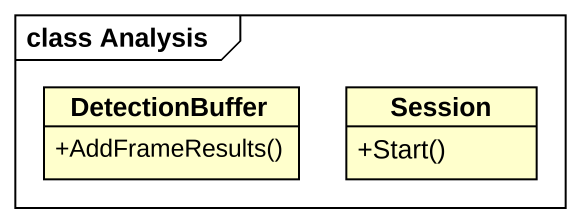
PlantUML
@startuml
mainframe class Analysis
hide circle
hide empty members
skinparam classAttributeIconSize 0
class DetectionBuffer {
  +AddFrameResults()
}
class Session {
  +Start()
}
@enduml
